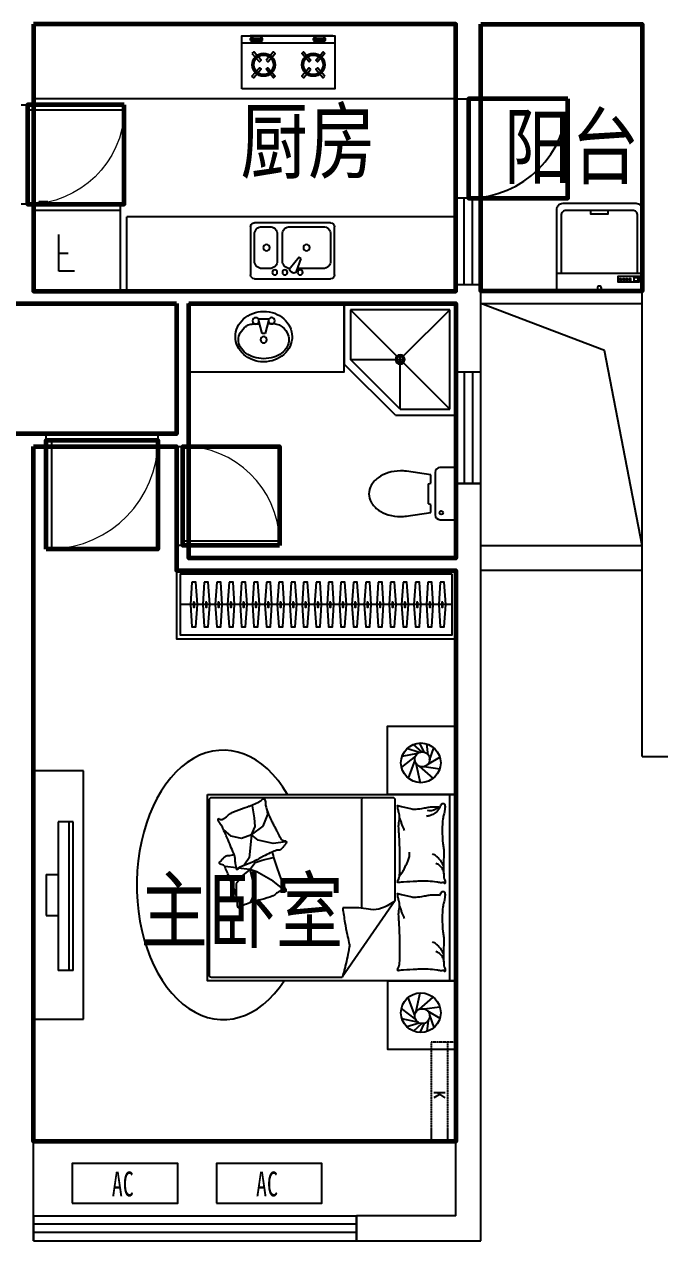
# Model space of a CAD drawing. Extents: x 4765935 to 4799335, y -1163545 to -1143942.
# Drawn here: x 4785160 to 4790275, y -1163542 to -1153742 of the extents above; entities that cross this region are included whole.
import ezdxf

# ---------------------------------------------------------------- set-up
doc = ezdxf.new("R2010")
doc.units = 0
doc.header["$MEASUREMENT"] = 0
doc.linetypes.add('HIDDEN', pattern=[0.375, 0.25, -0.125])
doc.layers.get('0').update_dxf_attribs({"linetype": 'CONTINUOUS'})
for name, color, linetype in [('Balcony(阳台)', 11, 'CONTINUOUS'), ('Elec(电器)', 33, 'CONTINUOUS'), ('Furniture(家具)', 8, 'CONTINUOUS'), ('I-FURN', 252, 'CONTINUOUS'), ('Lvtry(厨卫)', 136, 'CONTINUOUS'), ('Text(文字)', 7, 'CONTINUOUS'), ('WALL', 2, 'CONTINUOUS'), ('WINDOW', 4, 'CONTINUOUS')]:
    doc.layers.add(name, color=color, linetype=linetype)
for name, color, linetype, lineweight in [('GT_卧室', 1, 'CONTINUOUS', 60), ('GT_卫生间', 5, 'CONTINUOUS', 60), ('GT_厨房', 4, 'CONTINUOUS', 60), ('GT_过道', 30, 'CONTINUOUS', 60), ('GT_门', 245, 'CONTINUOUS', 60), ('GT_阳台', 6, 'CONTINUOUS', 60)]:
    doc.layers.add(name, color=color, linetype=linetype, lineweight=lineweight)
doc.styles.add('-黑体', font='simhei.ttf', dxfattribs={"width": 0.8})
doc.styles.add('_ZBHZ', font='simhei.ttf', dxfattribs={"width": 0.8})
doc.styles.add('DIM_FONT', font='SIMPLEX.shx', dxfattribs={"width": 0.8})

# ---------------------------------------------------------------- blocks, each defined once
blk = doc.blocks.new('A$C70683468')
for p, q in [((534.5, -175.3), (534.5, 1324.7)), ((970.7, 678.1), (1398.1, 1296.2)), ((2450, 1296.2), (1398.1, 1296.2)), ((2470, -129.5), (2470, 1276.2)), ((1243.3, -129.5), (1243.3, 739.9)), ((2122.4, 661.4), (2142.4, 697.4)), ((970.7, 678.1), (970.7, -129.5)), ((1850.5, 602.2), (1954.5, 523)), ((2108.6, 558.6), (2122.4, 661.4)), ((2250.8, 544.8), (2250.8, 637.7)), ((1954.5, 523), (2084.9, 447.9)), ((2140.2, 430.1), (2108.6, 558.6)), ((2203.4, 479.6), (2250.8, 544.8)), ((2084.9, 447.9), (2140.2, 430.1)), ((2140.2, 430.1), (2098.7, 372.8)), ((2140.2, 430.1), (2203.4, 479.6)), ((2140.2, 430.1), (2234.3, 418.4)), ((2182.2, 384.6), (2190.8, 396.6)), ((2249, 416.5), (2343.6, 404.7)), ((2041.4, 353.1), (1952.5, 333.3)), ((2098.7, 372.8), (2041.4, 353.1)), ((2127.2, 148.9), (2146.1, 334.7)), ((2146.1, 334.7), (2182.2, 384.6)), ((1850.4, 205.7), (1953.5, 219.4)), ((1953.5, 219.4), (2075.6, 193.6)), ((2127.2, 148.9), (2034.3, 80.1)), ((2075.6, 193.6), (2127.2, 148.9)), ((2127.2, 148.9), (2099.7, 81.8)), ((2127.2, 148.9), (2209.7, 179.9)), ((2209.7, 179.9), (2292.2, 159.2)), ((2292.2, 159.2), (2354.8, 105.6)), ((2034.3, 80.1), (1996.5, -14.5)), ((2099.7, 81.8), (2103.1, 13)), ((2103.1, 13), (2120.3, -85)), ((1996.5, -14.5), (2000, -38.6)), ((2120.3, -85), (2126.7, -88.3)), ((990.7, -149.5), (2450, -149.5))]:
    blk.add_line(p, q)
blk.add_lwpolyline([(2482.1, -175.3), (482.1, -175.3), (482.1, 1324.7), (2482.1, 1324.7)], close=True)
for points in [[(1393.9, 738.8, 0.007867), (1376.1, 856.4, 0.009508), (1358, 953.1, 0.006616), (1343.7, 1018.1, -0.023828), (1340.3, 1036.3, -0.080713), (1340.8, 1055, -0.009591), (1372.8, 1207.6, -0.013133), (1381.4, 1241, -0.007859), (1398.1, 1296.2)], [(608.9, 634.9, -0.263368), (590.1, 606.9, -0.494818), (571.4, 616.1, -0.049225), (569.7, 633.8, -0.036831), (571.4, 657.4, -0.031893), (579.5, 695.4, 0.035782), (586.5, 729.3, 0.032941), (592.4, 819, 0.026564), (586.5, 930.2, 0.017905), (581.2, 967.7, -0.033397), (578.9, 987.9, -0.03204), (579.6, 1025, 0.018442), (582.7, 1089.3, 0.010837), (581.9, 1154.1, 0.014624), (578.9, 1202, 0.111249), (571.6, 1224.5, -0.153708), (567.6, 1241.4, -0.076444), (569.4, 1248.9, -0.215512), (571.4, 1250.8, -0.585858), (574.4, 1248.2, 0.363489), (577, 1243.3, 0.191716), (588.6, 1243.2, -0.129675), (605.2, 1245.2, -0.01735), (622, 1242.2, 0.019326), (637.1, 1239.6, 0.018818), (705.5, 1232.9, 0.021828), (764.7, 1232, 0.006204), (798.5, 1233.4, 0.001963), (905.4, 1239.6, 0.028341), (941.6, 1243.8, -0.117014), (950.5, 1243.3, -0.36606), (951.4, 1241.9, -0.03973), (948.6, 1228.3, -0.048309), (943.1, 1214.5, 0.062981), (939.2, 1203.9, 0.04058), (935.8, 1180.5, 0.014345), (933.6, 1113.7, 0.005484), (934.3, 988.3, 0.007153), (937.3, 892.1, 0.008762), (940, 849.6, -0.008153), (943, 803.9, -0.06251), (938.6, 746.8, 0.078669), (936.5, 701.2, 0.047825), (941.2, 678.8, -0.034494), (948.6, 648, -0.023571), (951.6, 622.7, -0.510228), (950.5, 621.7), (920.4, 629.2), (837.9, 649.9, 0.073041), (818.3, 651.9, 0.023305), (757.2, 646.1, 0.018299), (734.3, 642.1, -0.01097), (696.3, 634.7, -0.042281), (662, 631.8, -0.027201), (608.6, 634.7)], [(577, 1190.7, 0.088153), (580.6, 1156.2, 0.088153), (595.8, 1125, 0.077547), (617.4, 1103.4, 0.077547), (644.6, 1089.3)], [(582.7, 1108.7, 0.027842), (593.3, 1085, 0.048685), (601.4, 1072.4, 0.023666), (625.8, 1044.5, 0.031223), (646.5, 1025.5, 0.046801), (654.1, 1020.4, 0.023191), (670.9, 1012.3)], [(935.8, 725.3, 0.009729), (926.8, 752.6, 0.009729), (916.7, 779.5, 0.007971), (907.7, 801.2, 0.007971), (897.9, 822.7)], [(970.7, 678.1, -0.085272), (1080.8, 741.5, -0.124044), (1168.3, 750.7), (1263.7, 737), (1393.9, 738.8)], [(1962.6, 288.6, 0.025626), (1959.8, 300.2, 0.0108), (1918.1, 429.5, 0.00456), (1886.9, 517.1, 0.01125), (1873.2, 552.1, 0.069394), (1862, 570.9, -0.079756), (1852.7, 587.5, -0.106399), (1850.5, 602.2, -0.328642), (1853.9, 606.2, -0.299547), (1860.4, 603.9, 0.189917), (1869.3, 598.4, 0.033518), (1879.5, 597.2, 0.075627), (1884.1, 597.7, 0.053489), (1891.9, 600.6, 0.017838), (1913.9, 612.7, 0.038394), (1938.2, 629.9, -0.059529), (1954.4, 640.4, -0.035943), (1980.5, 650.9, -0.011245), (2066.9, 676.6, -0.006203), (2106.5, 686.9, 0.010783), (2129.2, 693, 0.019485), (2142.4, 697.4, 0.005062), (2192.6, 717.1, 0.101392), (2217.9, 733.8, -0.223768), (2231.3, 738.7, -0.25558), (2236, 735.5, -0.081563), (2241, 719.8, -0.071805), (2241.2, 702.7, 0.069985), (2241.2, 685.2, 0.03546), (2254.2, 625.7, 0.029432), (2279, 556.6, 0.001554), (2293.3, 523.3, -0.00152), (2308, 489.2, -0.004735), (2322.6, 453.9, 0.00382), (2340.7, 410.2, 0.296001), (2373, 388.3, -0.649774), (2382, 366.9, -0.02319), (2377.4, 362.4, 0.0288), (2373.7, 358.7, 0.005727), (2367.9, 352.1, -0.004358), (2360.4, 343.4, -0.027528), (2343.5, 326.4, -0.046214), (2332.1, 317.9, -0.194121), (2315.4, 315.1, 0.133719), (2291.3, 313.9, 0.005779), (2269.3, 306.5, 0.008882)], [(608.9, -74.4, -0.263368), (590.1, -102.3, -0.494818), (571.4, -93.1, -0.049225), (569.7, -75.5, -0.036831), (571.4, -51.8, -0.031893), (579.5, -13.8, 0.035782), (586.5, 20.1, 0.032941), (592.4, 109.7, 0.026564), (586.5, 221, 0.017905), (581.2, 258.5, -0.033397), (578.9, 278.7, -0.03204), (579.6, 315.8, 0.018442), (582.7, 380.1, 0.010837), (581.9, 444.8, 0.014624), (578.9, 492.8, 0.111249), (571.6, 515.3, -0.153708), (567.6, 532.2, -0.076444), (569.4, 539.6, -0.215512), (571.4, 541.6, -0.585858), (574.4, 538.9, 0.363489), (577, 534.1, 0.191716), (588.6, 534, -0.129675), (605.2, 535.9, -0.01735), (622, 532.9, 0.019326), (637.1, 530.3, 0.018818), (705.5, 523.7, 0.021828), (764.7, 522.8, 0.006204), (798.5, 524.2, 0.001963), (905.4, 530.3, 0.028341), (941.6, 534.6, -0.117014), (950.5, 534.1, -0.36606), (951.4, 532.6, -0.03973), (948.6, 519, -0.048309), (943.1, 505.3, 0.062981), (939.2, 494.6, 0.04058), (935.8, 471.2, 0.014345), (933.6, 404.5, 0.005484), (934.3, 279.1, 0.007153), (937.3, 182.9, 0.008762), (940, 140.4, -0.008153), (943, 94.6, -0.06251), (938.6, 37.5, 0.078669), (936.5, -8.1, 0.047825), (941.2, -30.4, -0.034494), (948.6, -61.2, -0.023571), (951.6, -86.5, -0.510228), (950.5, -87.5), (920.4, -80), (837.9, -59.3, 0.073041), (818.3, -57.4, 0.023305), (757.2, -63.1, 0.018299), (734.3, -67.2, -0.01097), (696.3, -74.5, -0.042281), (662, -77.4, -0.027201), (608.6, -74.5)], [(577, 481.5, 0.088153), (580.6, 447, 0.088153), (595.8, 415.8, 0.077547), (617.4, 394.1, 0.077547), (644.6, 380.1)], [(582.7, 399.5, 0.027842), (593.3, 375.7, 0.048685), (601.4, 363.2, 0.023666), (625.8, 335.3, 0.031223), (646.5, 316.2, 0.046801), (654.1, 311.1, 0.023191), (670.9, 303.1)], [(937.3, 485.2, 0.016108), (911.1, 446.3, 0.024599), (896, 419.5, 0.009477), (872.8, 370.5, 0.015937), (860.4, 340.6, 0.072521), (856.8, 324.3, 0.033339), (856.6, 288.1)], [(935.8, 16, 0.009729), (926.8, 43.3, 0.009729), (916.7, 70.2, 0.007971), (907.7, 92, 0.007971), (897.9, 113.4)], [(608.9, -74.5, -0.077379), (634.3, -39.7, -0.077379), (669, -14.3, -0.047525), (693.6, -4.3, -0.047525), (719.6, 0.8)], [(624.9, -76, -0.05369), (637.9, -61.8, -0.070312), (650.2, -53.7, -0.015448), (658.8, -50, -0.013244), (669, -46.2, -0.082127), (687.1, -43.2, -0.064164), (710.3, -46.2)]]:
    blk.add_lwpolyline(points, format="xyb")
blk.add_lwpolyline([(2065.3, -117.2, 0.101392), (2041.4, -135.8, -0.223768), (2028.4, -141.7, -0.25558), (2023.5, -138.9, -0.081563), (2017.2, -123.7, -0.071805), (2015.8, -106.6, 0.069985), (2014.4, -89.2, 0.03546), (1996.9, -30.8, 0.029432), (1966.9, 36.1, 0.001554), (1950.1, 68.3, -0.00152), (1932.8, 101.1, -0.004735), (1915.5, 135.2, 0.00382), (1894.1, 177.4, 0.296001), (1860.2, 196.8, -0.649774), (1849.6, 217.4, -0.02319), (1853.9, 222.3, 0.0288), (1857.3, 226.2, 0.005727), (1862.5, 233.2, -0.004358), (1869.4, 242.5, -0.027528), (1884.9, 260.7, -0.046214), (1895.7, 270.1, -0.194121), (1912.1, 274.2, 0.133719), (1936, 277.2, 0.011505), (1978.3, 295.8, 0.008882), (2032.2, 322.1, 0.012426), (2100.5, 359.3, -0.033612), (2126.4, 371.9), (2182.7, 395), (2226.1, 412.7, 0.224341), (2239.4, 427.2, -0.722772), (2248.3, 427.4, -0.103513), (2248.8, 423.7, 0.053465), (2249, 416.4, 0.030109), (2253.7, 393.4, -0.031436), (2258.1, 371.3, -0.05324), (2258.5, 356.2, 0.05518), (2259, 341.6, 0.056271), (2265.5, 316.3, 0.0108), (2317, 190.5, 0.00456), (2354.8, 105.6, 0.01125), (2371.2, 71.7, 0.069394), (2383.7, 53.8, -0.079756), (2394.3, 38, -0.106399), (2397.6, 23.5, -0.328642), (2394.5, 19.3, -0.299547), (2387.8, 21.1, 0.189917), (2378.6, 25.9, 0.033518), (2368.3, 26.3, 0.075627), (2363.8, 25.5, 0.053489), (2356.2, 21.9, 0.017838), (2335.2, 8.2, 0.038394), (2312.3, -10.8, -0.059529), (2297, -22.5, -0.035943), (2271.7, -35, -0.011245), (2187.6, -67.2, -0.006203), (2148.9, -80.5, 0.010783), (2126.7, -88.3, 0.019485), (2113.8, -93.8, 0.005062)], format="xyb", close=True)
for centre, start, end in [((2450, 1276.2), 0, 90), ((990.7, -129.5), 180, 270), ((1223.3, -129.5), 270, 0), ((2450, -129.5), 270, 0)]:
    blk.add_arc(centre, 20, start, end)
blk.add_ellipse((2354.6, 552.8), major_axis=(0, 1085.6), ratio=0.642246, start_param=2.306068, end_param=7.0631)
at = {"style": 'DIM_FONT', "width": 0.8, "flags": 9}
for tag in ['YSIZE', 'XSIZE']:
    blk.add_attdef(tag, (482.1, -175.3), '', height=0.5, rotation=90, dxfattribs=at)
blk = doc.blocks.new('A$C40EC27B7')
at = {"layer": 'I-FURN'}
for p, q in [((222.5, 2370.4, 0), (233, 2459.8, 0)), ((254.6, 2393.3, 0), (290.1, 2467.5, 0)), ((273.7, 2395.7, 0), (341.3, 2456.9, 0)), ((228.7, 2293.6, 0), (129.1, 2352.7, 0)), ((211.8, 2329, 0), (177.1, 2427.9, 0)), ((294.8, 2391, 0), (394.5, 2422.1, 0)), ((308.2, 2383.1, 0), (434.6, 2357.7, 0)), ((325, 2360.3, 0), (438.8, 2272.7, 0)), ((256.2, 2277.7, 0), (129.7, 2260.8, 0)), ((297.1, 2281.5, 0), (183.5, 2182.1, 0)), ((323.2, 2305.4, 0), (287.7, 2147.7, 0)), ((331, 2328.3, 0), (384.7, 2184.5, 0)), ((297.1, 321.1, 0), (183.5, 420.5, 0)), ((323.2, 297.2, 0), (287.7, 454.9, 0)), ((331, 274.3, 0), (384.7, 418.1, 0)), ((228.7, 309, 0), (129.1, 249.9, 0)), ((256.2, 324.9, 0), (129.7, 341.8, 0)), ((325, 242.3, 0), (438.8, 330, 0)), ((211.8, 273.6, 0), (177.1, 174.7, 0)), ((222.5, 232.2, 0), (233, 142.8, 0)), ((254.6, 209.3, 0), (290.1, 135.1, 0)), ((273.7, 206.9, 0), (341.3, 145.7, 0)), ((294.8, 211.6, 0), (394.5, 180.5, 0)), ((308.2, 219.5, 0), (434.6, 244.9, 0))]:
    blk.add_line(p, q, dxfattribs=at)
at = {"layer": 'I-FURN', "elevation": 0}
for points in [[(0, 2602.6), (0, 2052.6), (550, 2052.6), (550, 2602.6)], [(0, 0), (0, 550), (550, 550), (550, 0)]]:
    blk.add_lwpolyline(points, close=True, dxfattribs=at)
at = {"layer": 'I-FURN'}
for centre, radius in [((282.6, 2307.7, 0), 160), ((271.4, 2335.7, 0), 60), ((282.6, 294.9, 0), 160), ((271.4, 266.9, 0), 60)]:
    blk.add_circle(centre, radius, dxfattribs=at)
at = {"layer": 'I-FURN', "rotation": 1.24245443e-08}
blk.add_blockref('A$C70683468', (-482.1, 725.3, 0), dxfattribs=at)
at = {"layer": 'I-FURN', "width": 0.8, "flags": 9}
for tag in ['YSIZE', 'XSIZE']:
    blk.add_attdef(tag, (282.6, 2307.7, 0), '', height=0.5, rotation=0, dxfattribs=at)
at = {"layer": 'I-FURN', "oblique": -180, "text_generation_flag": 4, "width": 0.8, "flags": 9}
for tag in ['YSIZE', 'XSIZE']:
    blk.add_attdef(tag, (282.6, 294.9, 0), '', height=0.5, rotation=0, dxfattribs=at)
blk = doc.blocks.new('A$C798D17D8')
blk.add_blockref('A$C40EC27B7', (0, 0, 0))
blk = doc.blocks.new('*U42')
blk.add_line((-970, -275), (1220, -275))
for points in [[(-1000, 0), (1250, 0), (1250, -550), (-1000, -550)], [(-970, -30), (1220, -30), (1220, -520), (-970, -520)]]:
    blk.add_lwpolyline(points, close=True)
at = {"elevation": 0}
for points in [[(-874, -95), (-862, -275), (-874, -455), (-906, -455), (-918, -275), (-906, -95)], [(-774, -95), (-762, -275), (-774, -455), (-806, -455), (-818, -275), (-806, -95)], [(-674, -95), (-662, -275), (-674, -455), (-706, -455), (-718, -275), (-706, -95)], [(-574, -95), (-562, -275), (-574, -455), (-606, -455), (-618, -275), (-606, -95)], [(-474, -95), (-462, -275), (-474, -455), (-506, -455), (-518, -275), (-506, -95)], [(-374, -95), (-362, -275), (-374, -455), (-406, -455), (-418, -275), (-406, -95)], [(-274, -95), (-262, -275), (-274, -455), (-306, -455), (-318, -275), (-306, -95)], [(-174, -95), (-162, -275), (-174, -455), (-206, -455), (-218, -275), (-206, -95)], [(-74, -95), (-62, -275), (-74, -455), (-106, -455), (-118, -275), (-106, -95)], [(26, -95), (38, -275), (26, -455), (-6, -455), (-18, -275), (-6, -95)], [(126, -95), (138, -275), (126, -455), (94, -455), (82, -275), (94, -95)], [(226, -95), (238, -275), (226, -455), (194, -455), (182, -275), (194, -95)], [(326, -95), (338, -275), (326, -455), (294, -455), (282, -275), (294, -95)], [(426, -95), (438, -275), (426, -455), (394, -455), (382, -275), (394, -95)], [(526, -95), (538, -275), (526, -455), (494, -455), (482, -275), (494, -95)], [(626, -95), (638, -275), (626, -455), (594, -455), (582, -275), (594, -95)], [(726, -95), (738, -275), (726, -455), (694, -455), (682, -275), (694, -95)], [(826, -95), (838, -275), (826, -455), (794, -455), (782, -275), (794, -95)], [(926, -95), (938, -275), (926, -455), (894, -455), (882, -275), (894, -95)], [(1026, -95), (1038, -275), (1026, -455), (994, -455), (982, -275), (994, -95)], [(1126, -95), (1138, -275), (1126, -455), (1094, -455), (1082, -275), (1094, -95)]]:
    blk.add_lwpolyline(points, close=True, dxfattribs=at)
at = {"ltscale": 15, "elevation": 0}
for points in [[(-894, -255), (-886, -255), (-886, -295), (-894, -295)], [(-794, -255), (-786, -255), (-786, -295), (-794, -295)], [(-694, -255), (-686, -255), (-686, -295), (-694, -295)], [(-594, -255), (-586, -255), (-586, -295), (-594, -295)], [(-494, -255), (-486, -255), (-486, -295), (-494, -295)], [(-394, -255), (-386, -255), (-386, -295), (-394, -295)], [(-294, -255), (-286, -255), (-286, -295), (-294, -295)], [(-194, -255), (-186, -255), (-186, -295), (-194, -295)], [(-94, -255), (-86, -255), (-86, -295), (-94, -295)], [(6, -255), (14, -255), (14, -295), (6, -295)], [(106, -255), (114, -255), (114, -295), (106, -295)], [(206, -255), (214, -255), (214, -295), (206, -295)], [(306, -255), (314, -255), (314, -295), (306, -295)], [(406, -255), (414, -255), (414, -295), (406, -295)], [(506, -255), (514, -255), (514, -295), (506, -295)], [(606, -255), (614, -255), (614, -295), (606, -295)], [(706, -255), (714, -255), (714, -295), (706, -295)], [(806, -255), (814, -255), (814, -295), (806, -295)], [(906, -255), (914, -255), (914, -295), (906, -295)], [(1006, -255), (1014, -255), (1014, -295), (1006, -295)], [(1106, -255), (1114, -255), (1114, -295), (1106, -295)]]:
    blk.add_lwpolyline(points, close=True, dxfattribs=at)
blk = doc.blocks.new('_E15UYS')
for p, q in [((-55.7, 0), (-55.7, 700)), ((-32.3, 635.5), (-21.8, 635.5)), ((-24, 618.8), (-24, 554.2)), ((-7.4, 618.8), (-24, 618.8)), ((-24, 554.2), (-7.4, 554.2)), ((-7.4, 554.2), (-7.4, 618.8)), ((0, 15.1), (0, 637.9)), ((-33.5, 543.7), (-21.8, 543.8)), ((-32.3, 162.5), (-21.8, 162.5)), ((-24, 145.8), (-24, 81.2)), ((-7.4, 145.8), (-24, 145.8)), ((-7.4, 81.2), (-7.4, 145.8)), ((-33.5, 70.7), (-21.8, 70.8)), ((-24, 81.2), (-7.4, 81.2))]:
    blk.add_line(p, q)
for points in [[(-400, 700), (0, 700), (0, 0), (-400, 0), (-400, 700)], [(-252, 518), (-240.6, 505), (-304.1, 449), (-315.5, 461.9), (-252, 518)], [(-184.5, 518), (-196, 505), (-132.5, 449), (-121, 461.9), (-184.5, 518)], [(-252, 181), (-240.6, 194), (-304.1, 250), (-315.5, 237.1), (-252, 181)], [(-184.5, 181), (-196, 194), (-132.5, 250), (-121, 237.1), (-184.5, 181)]]:
    blk.add_lwpolyline(points)
for points in [[(-304.1, 623.5), (-240.6, 567.5), (-252, 554.5), (-315.5, 610.6)], [(-132.5, 623.5), (-196, 567.5), (-184.5, 554.5), (-121, 610.6)], [(-304.1, 75.5), (-240.6, 131.5), (-252, 144.5), (-315.5, 88.4)], [(-132.5, 75.5), (-196, 131.5), (-184.5, 144.5), (-121, 88.4)]]:
    blk.add_lwpolyline(points, close=True)
for points in [[(-32.3, 635.5, 0.259034), (-35.7, 633.6, 0.076276), (-40.7, 622.1, 0.036515), (-43.1, 608.5, 0.026615), (-44.1, 589.6, 0.026615), (-43.1, 570.8, 0.036515), (-40.7, 557.2, 0.076276), (-35.7, 545.7, 0.259034), (-32.3, 543.8, 0.078462), (-31.1, 544, 0.056762)], [(-21.8, 635.5, 0.259034), (-25.2, 633.6, 0.076276), (-30.1, 622.1, 0.036515), (-32.6, 608.5, 0.026615), (-33.6, 589.6, 0.026615), (-32.6, 570.8, 0.036515), (-30.1, 557.2, 0.076276), (-25.2, 545.7, 0.259034), (-21.8, 543.8, 0.259034), (-18.4, 545.7, 0.056762), (-14.4, 554.2, 0.036515)], [(-12.7, 618.8, 0.008736), (-13.4, 622.1, 0.076276), (-18.4, 633.6, 0.259034), (-21.8, 635.5, 0.259034)], [(-32.3, 162.5, 0.259034), (-35.7, 160.6, 0.076276), (-40.7, 149.1, 0.036515), (-43.1, 135.5, 0.026615), (-44.1, 116.7, 0.026615), (-43.1, 97.8, 0.036515), (-40.7, 84.3, 0.076276), (-35.7, 72.7, 0.259034), (-32.3, 70.8, 0.078462), (-31.1, 71, 0.056762)], [(-21.8, 162.5, 0.259034), (-25.2, 160.6, 0.076276), (-30.1, 149.1, 0.036515), (-32.6, 135.5, 0.026615), (-33.6, 116.7, 0.026615), (-32.6, 97.8, 0.036515), (-30.1, 84.3, 0.076276), (-25.2, 72.7, 0.259034), (-21.8, 70.8, 0.259034), (-18.4, 72.7, 0.056762), (-14.4, 81.2, 0.036515)], [(-12.7, 145.8, 0.008736), (-13.4, 149.1, 0.076276), (-18.4, 160.6, 0.259034), (-21.8, 162.5, 0.259034)]]:
    blk.add_lwpolyline(points, format="xyb")
for centre, radius in [((-218.3, 536.2), 86.4), ((-218.3, 536.2), 73.5), ((-218.3, 162.8), 86.4), ((-218.3, 162.8), 73.5)]:
    blk.add_circle(centre, radius)
at = {"width": 0.8, "flags": 9}
for tag in ['XSIZE', 'YSIZE']:
    blk.add_attdef(tag, (0, 0), '', height=0.5, dxfattribs=at)
blk = doc.blocks.new('M_E25ESP')
at = {"color": 0, "linetype": 'ByBlock'}
for p, q in [((0, -306.8), (0, 306.8)), ((30.7, 337.5), (419.3, 337.5)), ((358, 306.8), (143.2, 306.8)), ((450, 306.8), (450, -306.8)), ((81.8, 245.5), (81.8, 40)), ((419.3, -20.5), (419.3, 245.5)), ((48.4, 2), (56.6, -12.3)), ((58.9, 31.4), (162.5, 70.2)), ((172.8, 52.5), (87.3, -17.8)), ((162.5, 70.2), (172.8, 52.5)), ((143.2, -81.8), (358, -81.8)), ((81.8, -184.1), (81.8, -245.5)), ((358, -122.7), (143.2, -122.7)), ((419.3, -245.5), (419.3, -184.1)), ((419.3, -337.5), (30.7, -337.5)), ((143.2, -306.8), (358, -306.8))]:
    blk.add_line(p, q, dxfattribs=at)
for centre, radius in [((250.6, 112.5), 25.6), ((51.1, 61.4), 20.5), ((51.1, -61.4), 20.5), ((51.1, -143.2), 20.5), ((250.6, -209.7), 25.6)]:
    blk.add_circle(centre, radius, dxfattribs=at)
for centre, radius, start, end in [((30.7, 306.8), 30.7, 90, 180), ((143.2, 245.5), 61.4, 90, 180), ((358, 245.5), 61.4, 0, 90), ((419.3, 306.8), 30.7, 0, 90), ((66.1, 12.3), 20.5, 110.53768, 210), ((74.3, -2), 20.5, 210, 309.46232), ((143.2, -20.5), 61.4, 180, 270), ((358, -20.5), 61.4, 270, 0), ((143.2, -184.1), 61.4, 90, 180), ((358, -184.1), 61.4, 0, 90), ((143.2, -245.5), 61.4, 180, 270), ((358, -245.5), 61.4, 270, 0), ((30.7, -306.8), 30.7, 180, 270), ((419.3, -306.8), 30.7, 270, 0)]:
    blk.add_arc(centre, radius, start, end, dxfattribs=at)
at = {"style": 'DIM_FONT', "width": 0.8, "flags": 9}
for tag in ['YSIZE', 'XSIZE']:
    blk.add_attdef(tag, (0, 0), '', height=0.5, dxfattribs=at)
blk = doc.blocks.new('*U32')
for p, q in [((-300, 0), (-300, -700)), ((400, 0), (-300, 0)), ((400, 0), (400, -700)), ((30.2, -161.8), (-98.3, -161.8)), ((-98.3, -161.8), (-98.3, -457.3)), ((-20.9, -302.6), (-98.3, -302.6)), ((400, -650), (-300, -650)), ((400, -700), (-300, -700)), ((-257.9, -700), (-257.9, -720)), ((-186.8, -720), (-257.9, -720)), ((-186.8, -700), (-186.8, -720))]:
    blk.add_line(p, q)
blk = doc.blocks.new('电视2')
at = {"layer": 'Furniture(家具)'}
for p, q in [((0, -400), (0, 0)), ((0, 0), (2000, 0)), ((2000, 0), (2000, -400)), ((1590.2, -116.3), (390.2, -116.3)), ((2000, -400), (0, -400))]:
    blk.add_line(p, q, dxfattribs=at)
at = {"layer": 'Furniture(家具)', "ltscale": 30}
for p, q in [((390.2, -82.1), (390.2, -201.7)), ((390.2, -82.1), (1590.2, -82.1)), ((1590.2, -82.1), (1590.2, -201.7)), ((1589.7, -201.7), (390.2, -201.7)), ((835, -300), (835, -201.7)), ((1165, -300), (1165, -201.7)), ((1165, -300), (835, -300))]:
    blk.add_line(p, q, dxfattribs=at)
blk = doc.blocks.new('fer')
at = {"layer": 'Lvtry(厨卫)'}
blk.add_line((2033057.6, -791454.4), (2033740.5, -791454.4), dxfattribs=at)
blk.add_lwpolyline([(2033693.7, -792015.6), (2033103.7, -792015.6, -0.414214), (2033053.7, -791965.6), (2033053.7, -791309.7), (2033743.7, -791309.7), (2033743.7, -791965.6, -0.414214)], format="xyb", close=True, dxfattribs=at)
blk.add_lwpolyline([(2033705.9, -791454.4), (2033705.9, -791920.7, -0.414214), (2033665.9, -791960.7), (2033131.4, -791960.7, -0.414214), (2033091.4, -791920.7), (2033091.4, -791454.4)], format="xyb", dxfattribs=at)
for points in [[(2033722, -791381.3), (2033550.6, -791381.3), (2033550.6, -791429.5), (2033722, -791429.5)], [(2033561.7, -791395.5), (2033575.3, -791395.5), (2033575.3, -791408.2), (2033561.7, -791408.2)], [(2033587.2, -791395.5), (2033600.8, -791395.5), (2033600.8, -791408.2), (2033587.2, -791408.2)], [(2033611.7, -791395.5), (2033625.4, -791395.5), (2033625.4, -791408.2), (2033611.7, -791408.2)], [(2033638.1, -791395.5), (2033651.8, -791395.5), (2033651.8, -791408.2), (2033638.1, -791408.2)], [(2033679.5, -791419.5), (2033707.9, -791419.5), (2033707.9, -791389.8), (2033679.5, -791389.8)]]:
    blk.add_lwpolyline(points, close=True, dxfattribs=at)
blk.add_lwpolyline([(2033327.6, -791960.7), (2033327.6, -791933.1), (2033398.7, -791933.1), (2033469.7, -791933.1), (2033469.7, -791960.7)], dxfattribs=at)
blk.add_circle((2033398.7, -791335.2), 16, dxfattribs=at)
blk = doc.blocks.new('*U36')
at = {"color": 0, "linetype": 'ByBlock'}
for p, q in [((-32.1, -173.1), (-92.7, -173.2)), ((37.7, -134.8), (-38.5, -135)), ((-12.8, -249.2), (-38.5, -147.7)), ((37.7, -147.5), (12.6, -249.2)), ((91.8, -172.8), (31.4, -172.9)), ((12.6, -249.2), (-12.8, -249.2))]:
    blk.add_line(p, q, dxfattribs=at)
at = {"color": 0, "linetype": 'ByBlock', "extrusion": (0, 0, -1)}
for centre, major_axis, start_param, end_param in [((-9.6, -302), (-161.8, 161.8), 0.056242, 0.430098), ((0.1, -328.1), (-181.5, 181.5), 0.430098, 0.782884), ((0.1, -328.1), (-181.5, 181.5), 0.782885, 1.135671), ((9.6, -301.9), (-161.8, 161.8), 1.135671, 1.509527), ((-24.5, -285.4), (146, 146), 4.360549, 4.768631), ((-45.4, -323.4), (-115.8, 115.8), 5.999869, 6.422569), ((-17.8, -359.9), (148.2, 148.2), -1.431413, -1.379657), ((-92.5, -249.4), (53.9, 53.9), -1.379657, -0.787912), ((-63.9, -147.8), (-18, 18), 3.924477, 10.207662), ((63.1, -147.4), (-18, 18), 3.924477, 10.207662), ((92, -249), (53.9, 53.9), -0.787912, -0.224872), ((45.5, -323.1), (-115.8, 115.8), 1.345924, 1.849085), ((24.4, -285.2), (-146, 146), 1.509527, 1.917609), ((-47.4, -274.7), (-128.2, 128.2), 5.495273, 5.931345), ((-47.4, -274.7), (128.2, 128.2), 3.488405, 3.924477), ((-87.5, -300.2), (81.8, 81.8), 3.924477, 4.429073), ((0, -300), (-18, 18), 3.924477, 10.207662), ((87.5, -299.8), (-81.8, 81.8), 1.849085, 2.353681), ((47.3, -274.5), (128.2, 128.2), 0.346813, 0.782885), ((47.3, -274.5), (-128.2, 128.2), 2.353681, 2.789753), ((-24.5, -264), (-146, 146), 4.65112, 5.059202), ((-87.5, -300.2), (-81.8, 81.8), 4.990678, 5.495273), ((-45.5, -276.9), (-115.8, 115.8), 4.567978, 4.990678), ((45.4, -276.6), (-115.8, 115.8), 2.858276, 3.280976), ((24.3, -263.9), (146, 146), 1.218956, 1.627038), ((87.5, -299.8), (81.8, 81.8), 0.782884, 1.28748), ((-9.7, -247.3), (-161.8, 161.8), 4.277264, 4.65112), ((-18.1, -240.2), (148.2, 148.2), 2.654889, 2.997182), ((-0.2, -221.1), (-181.5, 181.5), 3.924477, 4.277264), ((-0.3, -182.4), (191, 191), 2.353681, 2.654889), ((-0.3, -182.4), (-191, 191), 3.623269, 3.924477), ((-0.2, -221.1), (-181.5, 181.5), 3.571691, 3.924477), ((17.8, -240.1), (148.2, 148.2), 1.71018, 2.052473), ((9.5, -247.2), (-161.8, 161.8), 3.197835, 3.57169)]:
    blk.add_ellipse(centre, major_axis=major_axis, ratio=1, start_param=start_param, end_param=end_param, dxfattribs=at)
blk = doc.blocks.new('*U33')
for p, q in [((128.2, 210), (0, 210)), ((0, 210), (0, -210)), ((168.2, -170), (168.2, 170)), ((400.3, 181.1), (201.9, 151.7)), ((201.9, 151.7), (201.9, 89.5)), ((201.9, 89.5), (220, 82.1)), ((220, 82.1), (220, -79.7)), ((220, -79.7), (201.9, -84.7)), ((201.9, -84.7), (201.9, -151.8)), ((201.9, -151.8), (398.4, -181.1)), ((0, -210), (128.2, -210))]:
    blk.add_line(p, q)
blk.add_circle((118.2, 154), 14.5)
for centre, radius, start, end in [((128.2, 170), 40, 359.99997, 89.99997), ((446, -167.7), 351.7, 90.29242, 97.76885), ((446, -167.7), 351.7, 73.6387, 90.29242), ((470.2, -85.1), 265.7, 54.45658, 73.6387), ((507.6, -32.8), 201.3, 30.12948, 54.45658), ((565.1, 0.6), 134.9, 0.29242, 30.12948), ((565.1, 0.6), 134.9, 330.45537, 0.29242), ((507.3, 33.4), 201.3, 306.12827, 330.45537), ((128.2, -170), 40, 269.99997, 359.99997), ((444.3, 167.7), 351.7, 262.5124, 270.29242), ((444.3, 167.7), 351.7, 270.29242, 286.94615), ((469.3, 85.4), 265.7, 286.94615, 306.12827)]:
    blk.add_arc(centre, radius, start, end)
blk = doc.blocks.new('$plan$00002156')
for p, q in [((-450, 450, 0), (450, 450, 0)), ((-450, -450, 0), (-450, 450, 0)), ((-400, 400, 0), (400, 400, 0)), ((-400, 400, 0), (-26.2175, 26.2175, 0)), ((-400, -400, 0), (-400, 400, 0)), ((26.4075, 26.41, 0), (400, 400, 0)), ((400, 400, 0), (400, 0, 0)), ((450, 450, 0), (450, -37.5, 0)), ((0, 0, 0), (-25, 0, 0)), ((0, 0, 0), (0, 25, 0)), ((25, 0, 0), (0, 0, 0)), ((0, -25, 0), (0, 0, 0)), ((0, -400, 0), (400, 0, 0)), ((400, 0, 0), (37.5, 0, 0)), ((-400, -400, 0), (-26.5225, -26.5225, 0)), ((0, -400, 0), (0, -37.5, 0)), ((37.5, -450, 0), (450, -37.5, 0)), ((37.5, -450, 0), (-450, -450, 0)), ((0, -400, 0), (-400, -400, 0))]:
    blk.add_line(p, q)
for radius in [37.5, 25]:
    blk.add_circle((0, 0, 0), radius)
blk = doc.blocks.new('*U37')
at = {"linetype": 'HIDDEN', "ltscale": 0.3}
blk.add_line((0, -116.7), (800, -116.7), dxfattribs=at)
for p, q in [((407.6, -137.1), (407.6, -226.7)), ((447.9, -137.6), (407.6, -195.8)), ((445.3, -226.2), (419.6, -178.5))]:
    blk.add_line(p, q)
blk.add_lwpolyline([(800, -50), (0, -50), (0, -250), (800, -250)], close=True, dxfattribs=at)
blk = doc.blocks.new('空调室外机2')
at = {"ltscale": 0.5}
blk.add_lwpolyline([(0, 0), (850, 0), (850, 320), (0, 320)], close=True, dxfattribs=at)
at = {"ltscale": 0.5, "style": '_ZBHZ', "width": 0.65}
blk.add_text('AC', height=200, dxfattribs=at).set_placement((319.3, 54.6))
blk = doc.blocks.new('$DorLib2D$00000001')
for p, q in [((0.45, 0.975), (0.5, 0.975)), ((0.45, 0), (0.45, 0.975)), ((0.5, 0), (0.5, 0.975)), ((0.5, 0), (0.45, 0))]:
    blk.add_line(p, q)
at = {"lineweight": 13}
blk.add_arc((0.475, 0), 0.975, 91.4693, 180, dxfattribs=at)
blk = doc.blocks.new('$TCHSYS$WIN2D')
for p, q in [((-0.5, 0.5), (0.5, 0.5)), ((-0.5, 0.5), (-0.5, -0.5)), ((0.5, 0.5), (0.5, -0.5)), ((0.5, 0.1667), (-0.5, 0.1667)), ((0.5, -0.1667), (-0.5, -0.1667)), ((-0.5, -0.5), (0.5, -0.5))]:
    blk.add_line(p, q)

msp = doc.modelspace()

# ---------------------------------------------------------------- linework, layer by layer
at = {"layer": 'Balcony(阳台)'}
for p, q in [((4788835.1, -1155892.2), (4790135.1, -1155892.2)), ((4788835.1, -1155992.2), (4790135.1, -1155992.2)), ((4789831.8, -1156370.5), (4788835.1, -1155992.2)), ((4790135.1, -1157940.5), (4789831.8, -1156370.5)), ((4788835.1, -1157940.5), (4790135.1, -1157940.5)), ((4788835.1, -1158140.5), (4790135.1, -1158140.5))]:
    msp.add_line(p, q, dxfattribs=at)
at = {"layer": 'GT_卧室'}
msp.add_lwpolyline([(4785235.1, -1157142.2), (4786385.1, -1157142.2), (4786385.1, -1158142.2), (4788635.1, -1158142.2), (4788635.1, -1162742.2), (4785235.1, -1162742.2), (4785235.1, -1157142.2)], dxfattribs=at)
at = {"layer": 'GT_卫生间'}
msp.add_lwpolyline([(4786485.1, -1155992.2), (4788635.1, -1155992.2), (4788635.1, -1158042.2), (4786485.1, -1158042.2), (4786485.1, -1155992.2), (4786485.1, -1155992.2)], dxfattribs=at)
at = {"layer": 'GT_厨房'}
msp.add_lwpolyline([(4785235.1, -1153742), (4785235.1, -1155892.2), (4788635.1, -1155892.2), (4788635.1, -1153742), (4785235.1, -1153742)], dxfattribs=at)
at = {"layer": 'GT_过道'}
msp.add_lwpolyline([(4786385.1, -1155992.2), (4786385.1, -1157042.2), (4780835.1, -1157042.2), (4780835.1, -1158142.2), (4779735.1, -1158142.2), (4779735.1, -1155992.2), (4786385.1, -1155992.2)], dxfattribs=at)
at = {"layer": 'GT_门'}
for points in [[(4789535.1, -1154342), (4788735.1, -1154342), (4788735.1, -1155142), (4789535.1, -1155142), (4789535.1, -1154342)], [(4785965.1, -1154392), (4785185.1, -1154392), (4785185.1, -1155192), (4785965.1, -1155192), (4785965.1, -1154392)], [(4785335.1, -1157969.7), (4785335.1, -1157092.2), (4786235.1, -1157092.2), (4786235.1, -1157969.7), (4785335.1, -1157969.7)], [(4787215.1, -1157942.2), (4786435.1, -1157942.2), (4786435.1, -1157142.2), (4787215.1, -1157142.2), (4787215.1, -1157942.2)]]:
    msp.add_lwpolyline(points, dxfattribs=at)
at = {"layer": 'GT_阳台'}
msp.add_lwpolyline([(4788835.1, -1153742), (4790135.1, -1153742), (4790135.1, -1155892.2), (4788835.1, -1155892.2), (4788835.1, -1153742)], dxfattribs=at)
at = {"layer": 'Lvtry(厨卫)'}
msp.add_lwpolyline([(4787735.1, -1155992.2), (4786485.1, -1155992.2), (4786485.1, -1156542.2), (4787735.1, -1156542.2)], close=True, dxfattribs=at)
at = {"layer": 'WALL'}
for p, q in [((4785235.1, -1154392), (4785235.1, -1153742)), ((4786835.1, -1153742), (4785235.1, -1153742)), ((4788635.1, -1153742), (4786835.1, -1153742)), ((4788635.1, -1153742), (4788635.1, -1154342)), ((4790135.1, -1153742), (4788835.1, -1153742)), ((4788835.1, -1154342), (4788835.1, -1153742)), ((4790135.1, -1158042.2), (4790135.1, -1153742)), ((4788635.1, -1154342), (4788835.1, -1154342)), ((4785135.1, -1154392), (4785235.1, -1154392)), ((4785235.1, -1155192), (4785135.1, -1155192)), ((4785235.1, -1155892.2), (4785235.1, -1155192)), ((4785235.1, -1155892.2), (4786435.1, -1155892.2)), ((4786435.1, -1155892.2), (4788635.1, -1155892.2)), ((4788835.1, -1155842), (4788635.1, -1155842)), ((4788635.1, -1155842), (4788635.1, -1155892.2)), ((4788835.1, -1155942.2), (4788835.1, -1155842)), ((4785135.1, -1155992.2), (4786385.1, -1155992.2)), ((4786385.1, -1155992.2), (4786385.1, -1157042.2)), ((4786485.1, -1155992.2), (4786485.1, -1157092.2)), ((4786485.1, -1155992.2), (4788635.1, -1155992.2)), ((4788635.1, -1155992.2), (4788635.1, -1156542.2)), ((4788835.1, -1156542.2), (4788835.1, -1155942.2)), ((4788635.1, -1156542.2), (4788835.1, -1156542.2)), ((4785335.1, -1157042.2), (4785135.1, -1157042.2)), ((4785335.1, -1157142.2), (4785335.1, -1157042.2)), ((4786385.1, -1157042.2), (4786235.1, -1157042.2)), ((4786235.1, -1157042.2), (4786235.1, -1157142.2)), ((4786485.1, -1157142.2), (4786485.1, -1157092.2)), ((4785235.1, -1157142.2), (4785335.1, -1157142.2)), ((4785235.1, -1157142.2), (4785235.1, -1161942.2)), ((4786235.1, -1157142.2), (4786385.1, -1157142.2)), ((4786385.1, -1157142.2), (4786485.1, -1157142.2)), ((4788835.1, -1157442.2), (4788635.1, -1157442.2)), ((4788635.1, -1157442.2), (4788635.1, -1158042.2)), ((4788835.1, -1158092.2), (4788835.1, -1157442.2)), ((4786485.1, -1157942.2), (4786385.1, -1157942.2)), ((4786385.1, -1157942.2), (4786385.1, -1158092.2)), ((4786485.1, -1158042.2), (4786485.1, -1157942.2)), ((4786485.1, -1158042.2), (4788635.1, -1158042.2)), ((4790135.1, -1159642.2), (4790135.1, -1158042.2)), ((4786385.1, -1158092.2), (4786385.1, -1158142.2)), ((4786435.1, -1158142.9), (4786385.1, -1158142.2)), ((4786435.9, -1158142.9), (4786435.1, -1158142.9)), ((4786485.1, -1158142.2), (4788635.1, -1158142.2)), ((4788635.1, -1163342.2), (4788635.1, -1158142.2)), ((4788835.1, -1163542.2), (4788835.1, -1158092.2)), ((4790135.1, -1159642.2), (4791135.1, -1159642.2)), ((4785235.1, -1163342.2), (4785235.1, -1161942.2)), ((4785235.1, -1163342.2), (4785235.1, -1163542.2)), ((4788635.1, -1163342.2), (4787835.1, -1163342.2)), ((4787835.1, -1163342.2), (4787835.1, -1163542.2)), ((4787835.1, -1163542.2), (4788835.1, -1163542.2))]:
    msp.add_line(p, q, dxfattribs=at)
at = {"layer": 'WINDOW'}
for p, q in [((4788635.1, -1154342), (4785235.1, -1154342)), ((4788735.1, -1154342), (4789535.1, -1154342)), ((4788835.1, -1155842, 600), (4788835.1, -1154342, 600)), ((4785235.1, -1154392), (4785235.1, -1155192)), ((4788635.1, -1155842), (4788635.1, -1155142)), ((4788835.1, -1155142), (4788635.1, -1155142)), ((4788701.8, -1155842), (4788701.8, -1155142)), ((4788768.5, -1155842), (4788768.5, -1155142)), ((4788835.1, -1155842), (4788835.1, -1155142)), ((4788635.1, -1155292.2), (4785985.1, -1155292.2)), ((4785985.1, -1155892.2), (4785985.1, -1155292.2)), ((4786485.1, -1157142.2), (4786485.1, -1157942.2)), ((4785235.1, -1162742.2), (4788635.1, -1162742.2))]:
    msp.add_line(p, q, dxfattribs=at)
msp.add_arc((4788735.1, -1154342), 800, 270, 0, dxfattribs=at)

# ---------------------------------------------------------------- block references
at = {"layer": 'Elec(电器)', "rotation": 270}
msp.add_blockref('*U37', (4788685.1, -1161942.2), dxfattribs=at)
at = {"layer": 'Elec(电器)'}
for p in [(4785544.7, -1163239.7), (4786706, -1163239.7)]:
    msp.add_blockref('空调室外机2', p, dxfattribs=at)
at = {"layer": 'Furniture(家具)', "xscale": -1}
for name, p, rotation in [('*U42', (4787635.1, -1158142.2), 359.9998358620165), ('电视2', (4785635.1, -1161756.6), 270)]:
    msp.add_blockref(name, p, dxfattribs=dict(at, rotation=rotation))
at = {"layer": 'Furniture(家具)', "extrusion": (0, 0, -1), "xscale": -1, "zscale": -1, "rotation": 180}
msp.add_blockref('A$C798D17D8', (-4788635.1, -1159397.5), dxfattribs=at)
at = {"layer": 'Lvtry(厨卫)', "xscale": 1.071428567171095, "yscale": 1.071428570896387, "zscale": 1.07142857142857, "rotation": 90}
msp.add_blockref('_E15UYS', (4787661.1, -1153834.1), dxfattribs=at)
at = {"layer": 'Lvtry(厨卫)', "xscale": -1}
for name, p, rotation in [('*U32', (4785535.1, -1155892.2), 180), ('fer', (2756391.5, -1947201.8), 180), ('M_E25ESP', (4787319.6, -1155791.9), 270)]:
    msp.add_blockref(name, p, dxfattribs=dict(at, rotation=rotation))
msp.add_blockref('$plan$00002156', (4788185.1, -1156442.2, 0), dxfattribs=at)
at = {"layer": 'Lvtry(厨卫)', "extrusion": (0, 0, -1), "xscale": -1, "zscale": -1}
for name, p, rotation in [('*U36', (-4787087.7, -1155983.5), 359.9981374927896), ('*U33', (-4788635.1, -1157523.1), 179.8961741308755)]:
    msp.add_blockref(name, p, dxfattribs=dict(at, rotation=rotation))
at = {"layer": 'WINDOW'}
for name, p, xscale, yscale, zscale, rotation in [('$DorLib2D$00000001', (4785185.1, -1154792), -800, 800, -800, 269.9999999999536), ('$TCHSYS$WIN2D', (4788735.1, -1156992.2), 900, 200, 900, 90.00000000007444), ('$DorLib2D$00000001', (4785785.1, -1157092.2), 900, 900, 900, 179.9999999999897), ('$DorLib2D$00000001', (4786435.1, -1157542.2), 800, 800, 800, 269.9999999983458), ('$TCHSYS$WIN2D', (4786535.1, -1163442.2), -2600, 200, -2600, 180)]:
    msp.add_blockref(name, p, dxfattribs=dict(at, xscale=xscale, yscale=yscale, zscale=zscale, rotation=rotation))

# ---------------------------------------------------------------- texts
at = {"layer": 'Text(文字)', "style": '-黑体', "width": 0.8}
for s, p in [('厨房', (4786899.3, -1154932.8)), ('阳台', (4789019.7, -1154976.3)), ('主卧室', (4786092.3, -1161132.4, 0))]:
    msp.add_text(s, height=500, dxfattribs=at).set_placement(p)

doc.saveas('drawing.dxf')
